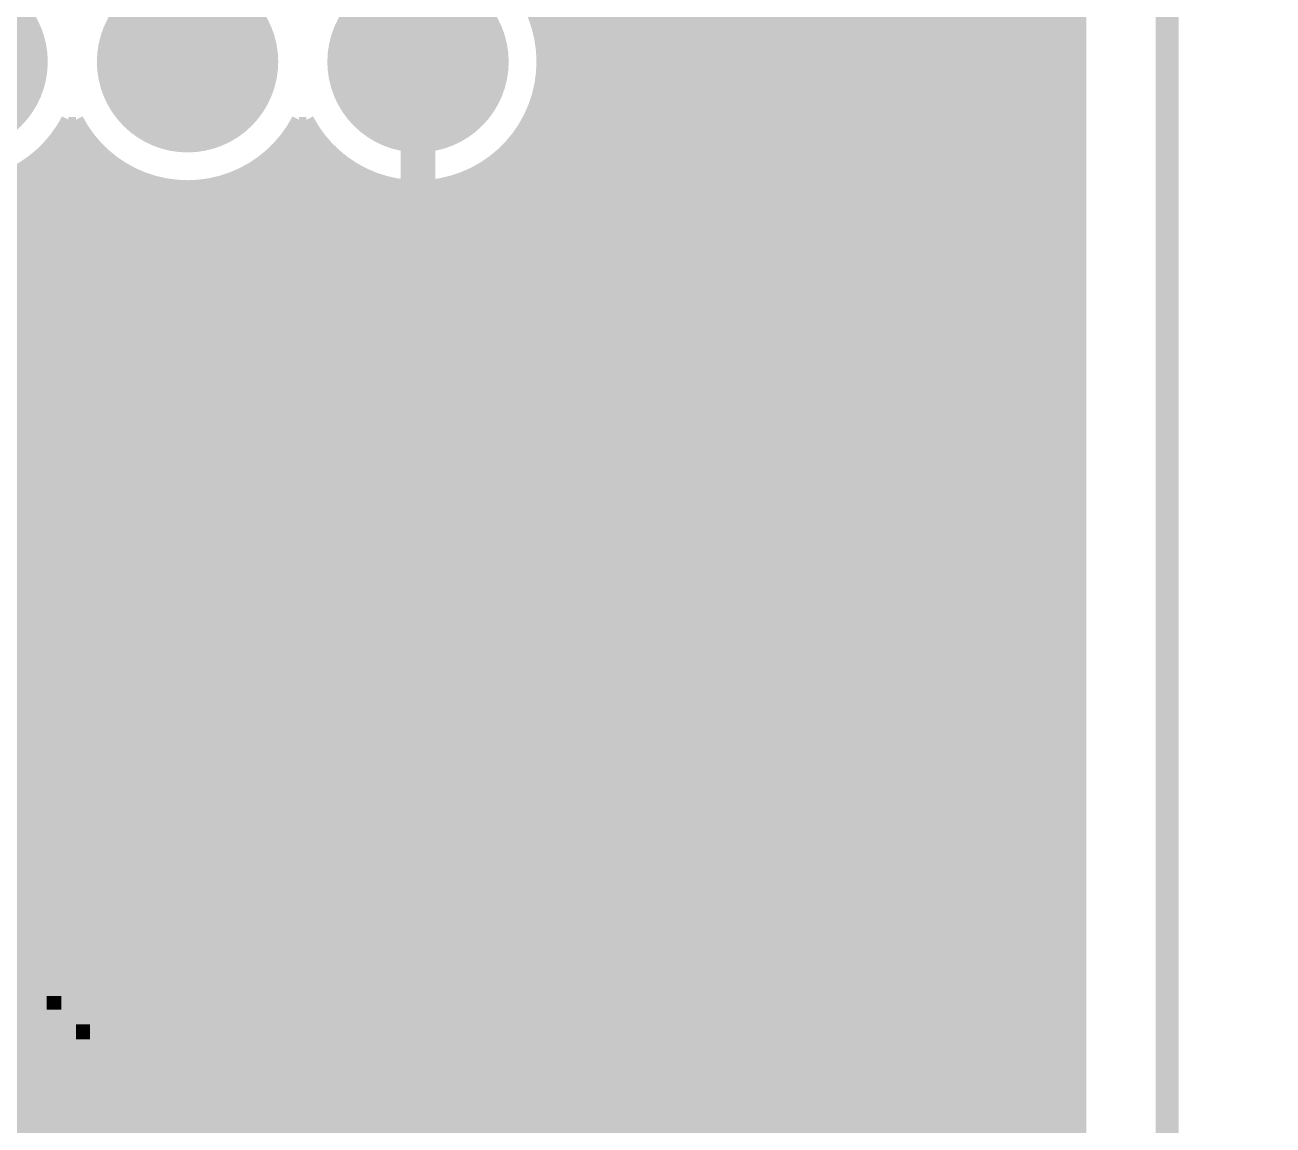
# Model space of a CAD drawing. Extents: x -11 to 221, y -93 to 178.
# Drawn here: x 53.45 to 67.21, y 116.55 to 128.68 of the extents above; entities that cross this region are included whole.
import ezdxf

# ---------------------------------------------------------------- set-up
doc = ezdxf.new("R2010")
doc.units = 0
doc.header["$MEASUREMENT"] = 0
doc.layers.get('0').update_dxf_attribs({"linetype": 'CONTINUOUS'})
for name, color, linetype in [('26-349-0_BOT', 7, 'CONTINUOUS'), ('26-349-0_DRD', 7, 'CONTINUOUS'), ('26-349-0_DRL', 2, 'CONTINUOUS'), ('26-349-0_FAB', 1, 'CONTINUOUS'), ('26-349-0_IN1', 3, 'CONTINUOUS'), ('26-349-0_IN2', 5, 'CONTINUOUS'), ('26-349-0_SMB', 10, 'CONTINUOUS'), ('26-349-0_SMT', 14, 'CONTINUOUS'), ('26-349-0_SPT', 9, 'CONTINUOUS'), ('26-349-0_SST', 12, 'CONTINUOUS'), ('26-349-0_TOP', 11, 'CONTINUOUS'), ('THRUHOLE_TAP', 15, 'CONTINUOUS')]:
    doc.layers.add(name, color=color, linetype=linetype)

# ---------------------------------------------------------------- blocks, each defined once
blk = doc.blocks.new('ROUND_2')
at = {"const_width": 0.99949}
blk.add_lwpolyline([(-0.499744, 0, 1), (0.499744, 0, 1)], format="xyb", close=True, dxfattribs=at)
blk = doc.blocks.new('ROUND_78')
at = {"const_width": 0.29972}
blk.add_lwpolyline([(-0.14986, 0, 1), (0.14986, 0, 1)], format="xyb", close=True, dxfattribs=at)
blk = doc.blocks.new('ROUND_95')
at = {"const_width": 0.40005}
blk.add_lwpolyline([(-0.200024, 0, 1), (0.200024, 0, 1)], format="xyb", close=True, dxfattribs=at)
blk = doc.blocks.new('ROUND_102')
at = {"const_width": 0.10033}
blk.add_lwpolyline([(-0.050164, 0, 1), (0.050164, 0, 1)], format="xyb", close=True, dxfattribs=at)
blk = doc.blocks.new('RECTANGLE_3')
blk.add_solid([(0.4826, 0.4064), (0.4826, -0.4064), (-0.4826, 0.4064), (-0.4826, -0.4064)])
blk = doc.blocks.new('RECTANGLE_5')
blk.add_solid([(0.63627, 0.51308), (0.63627, -0.51308), (-0.63627, 0.51308), (-0.63627, -0.51308)])
blk = doc.blocks.new('ROUND_88')
at = {"const_width": 0.10033}
blk.add_lwpolyline([(-0.050164, 0, 1), (0.050164, 0, 1)], format="xyb", close=True, dxfattribs=at)

msp = doc.modelspace()

# ---------------------------------------------------------------- linework, layer by layer
at = {"layer": '26-349-0_BOT', "const_width": 0.381}
for points in [[(60.325, 94.488), (60.325, 100.076), (60.071, 100.33), (60.071, 129.032), (59.69, 129.413), (59.69, 130.683)], [(61.4172, 102.8192), (61.4172, 130.0988)], [(61.6458, 99.6188), (60.706, 100.5586), (60.706, 103.124), (60.833, 103.251), (60.833, 129.286), (60.579, 129.54)]]:
    msp.add_lwpolyline(points, dxfattribs=at)
at = {"layer": '26-349-0_DRD', "const_width": 0.254}
for points in [[(59.309, 130.81), (59.309, 128.27)], [(61.849, 130.81), (59.309, 128.27)], [(61.849, 128.27), (59.309, 130.81)], [(61.849, 128.27), (61.849, 130.81)], [(55.245, 128.905), (55.245, 127.635)], [(57.785, 128.905), (57.785, 127.635)], [(53.34, 128.27), (52.07, 128.27)], [(55.88, 128.27), (54.61, 128.27)], [(58.42, 128.27), (57.15, 128.27)], [(59.309, 128.27), (61.849, 128.27)], [(54.7878, 123.7488), (54.7878, 121.2088)], [(57.3278, 123.7488), (54.7878, 123.7488)], [(57.3278, 123.7488), (54.7878, 121.2088)], [(57.3278, 121.2088), (54.7878, 123.7488)], [(57.3278, 121.2088), (57.3278, 123.7488)], [(54.7878, 121.2088), (57.3278, 121.2088)]]:
    msp.add_lwpolyline(points, dxfattribs=at)
at = {"layer": '26-349-0_DRL', "const_width": 2.49936}
for points in [[(68.072, 129.286), (68.072, 142.748), (66.04, 144.78), (49.657, 144.78), (48.006, 146.431), (32.893, 146.431), (11.684, 167.64), (8.128, 167.64)], [(68.199, 116.586), (83.185, 116.586), (86.614, 120.015), (86.614, 143.256)]]:
    msp.add_lwpolyline(points, dxfattribs=at)
at = {"layer": '26-349-0_FAB', "const_width": 0.254}
msp.add_lwpolyline([(-7.62, 142.24), (-7.62, 102.87), (17.78, 102.87), (17.78, 93.345), (55.88, 93.345), (55.88, 55.245), (48.895, 55.245), (48.895, -6.985), (109.22, -6.985), (109.22, 45.72), (66.04, 45.72), (66.04, 142.875), (33.655, 142.875), (27.94, 148.59), (27.94, 152.4), (11.43, 152.4), (11.43, 142.24), (-7.62, 142.24)], dxfattribs=at)
at = {"layer": '26-349-0_IN1', "const_width": 0.254}
for points in [[(62.2046, 139.446), (62.2046, 100.09124)], [(62.4332, 139.446), (62.4332, 98.9965)], [(62.6618, 139.446), (62.6618, 98.679)], [(62.8904, 139.446), (62.8904, 104.80802)], [(63.119, 139.446), (63.119, 105.05186)], [(63.3476, 139.446), (63.3476, 105.15346)], [(63.5762, 139.446), (63.5762, 105.17378)], [(63.8048, 139.446), (63.8048, 105.12044)], [(64.0334, 139.446), (64.0334, 104.97058)], [(64.262, 139.446), (64.262, 89.82456)], [(64.4906, 139.446), (64.4906, 90.09888)], [(64.7192, 139.446), (64.7192, 90.21064)], [(64.9478, 139.446), (64.9478, 90.24112)], [(65.024, 139.446), (65.024, 90.2335)], [(59.2328, 130.1115), (59.2328, 112.903)], [(59.4614, 129.98704), (59.4614, 25.88768)], [(59.69, 129.95148), (59.69, 94.85122)], [(61.976, 129.62636), (61.976, 103.29164)], [(61.2902, 129.36728), (61.2902, 103.53802)], [(61.5188, 129.3749), (61.5188, 103.5431)], [(61.7474, 129.44602), (61.7474, 103.47198)], [(59.9186, 129.22504), (59.9186, 95.09506)], [(60.1472, 128.94818), (60.1472, 95.19666)], [(61.0616, 128.98882), (61.0616, 103.45928)], [(60.3758, 128.83642), (60.3758, 95.21698)], [(60.6044, 128.80848), (60.6044, 95.16364)], [(60.833, 128.8542), (60.833, 103.25862)], [(65.024, 128.6764), (59.1566, 128.6764)], [(65.024, 128.4478), (59.20486, 128.4478)], [(65.024, 128.2192), (59.21502, 128.2192)], [(65.024, 127.9906), (59.18962, 127.9906)], [(65.024, 127.762), (59.12358, 127.762)], [(54.01564, 127.5334), (53.93182, 127.5334)], [(53.975, 127.6096), (53.975, 115.01882)], [(56.55564, 127.5334), (56.47182, 127.5334)], [(56.4896, 127.56134), (56.4896, 123.06808)], [(65.024, 127.5334), (59.01182, 127.5334)], [(59.0042, 127.51816), (59.0042, 113.2205)], [(53.7464, 127.28702), (53.7464, 115.0239)], [(54.18836, 127.3048), (53.76164, 127.3048)], [(54.2036, 127.28702), (54.2036, 114.94008)], [(56.261, 127.26162), (56.261, 123.17984)], [(56.72836, 127.3048), (56.30164, 127.3048)], [(56.7182, 127.31496), (56.7182, 122.79376)], [(65.024, 127.3048), (58.84164, 127.3048)], [(58.7756, 127.23622), (58.7756, 113.34242)], [(54.45506, 127.0762), (53.49494, 127.0762)], [(53.5178, 127.09144), (53.5178, 114.95278)], [(54.4322, 127.09144), (54.4322, 114.73942)], [(56.0324, 127.07366), (56.0324, 123.21032)], [(56.99506, 127.0762), (56.03494, 127.0762)], [(56.9468, 127.10922), (56.9468, 108.91266)], [(57.1754, 126.9746), (57.1754, 108.81106)], [(58.547, 127.05842), (58.547, 113.38052)], [(65.024, 127.0762), (58.57494, 127.0762)], [(55.08244, 126.8476), (52.86756, 126.8476)], [(54.6608, 126.9619), (54.6608, 106.426)], [(54.8894, 126.88316), (54.8894, 106.426)], [(55.118, 126.84252), (55.118, 106.426)], [(55.3466, 126.84252), (55.3466, 122.64898)], [(57.62244, 126.8476), (55.40756, 126.8476)], [(55.5752, 126.87554), (55.5752, 123.02744)], [(55.8038, 126.95174), (55.8038, 123.1646)], [(57.404, 126.88824), (57.404, 108.56722)], [(57.6326, 126.84506), (57.6326, 102.38486)], [(57.8612, 126.83998), (57.8612, 112.903)], [(65.024, 126.8476), (57.94756, 126.8476)], [(58.0898, 126.87046), (58.0898, 113.2205)], [(58.3184, 126.94158), (58.3184, 113.34242)], [(65.024, 126.619), (49.51222, 126.619)], [(65.024, 126.3904), (49.75606, 126.3904)], [(65.024, 126.1618), (49.85766, 126.1618)], [(65.024, 125.9332), (49.87798, 125.9332)], [(65.024, 125.7046), (49.82464, 125.7046)], [(65.024, 125.476), (49.67478, 125.476)], [(65.024, 125.2474), (41.04386, 125.2474)], [(65.024, 125.0188), (36.98494, 125.0188)], [(65.024, 124.7902), (49.71542, 124.7902)], [(65.024, 124.5616), (49.91608, 124.5616)], [(65.024, 124.333), (49.99482, 124.333)], [(65.024, 124.1044), (49.9999, 124.1044)], [(65.024, 123.8758), (49.92878, 123.8758)], [(65.024, 123.6472), (49.74844, 123.6472)], [(65.024, 123.4186), (37.5666, 123.4186)], [(55.88508, 123.19), (37.4777, 123.19)], [(65.024, 123.19), (56.22798, 123.19)], [(55.50662, 122.9614), (50.66538, 122.9614)], [(65.024, 122.9614), (56.60644, 122.9614)], [(55.372, 122.7328), (50.83048, 122.7328)], [(65.024, 122.7328), (56.7436, 122.7328)], [(55.32628, 122.5042), (50.89144, 122.5042)], [(65.024, 122.5042), (56.78932, 122.5042)], [(55.3466, 122.30608), (55.3466, 106.426)], [(55.35422, 122.2756), (50.88128, 122.2756)], [(56.7182, 122.16384), (56.7182, 108.93298)], [(65.024, 122.2756), (56.75884, 122.2756)], [(55.46598, 122.047), (50.78984, 122.047)], [(65.024, 122.047), (56.64708, 122.047)], [(55.5752, 121.92762), (55.5752, 93.36278)], [(56.4896, 121.88698), (56.4896, 108.87964)], [(55.74284, 121.8184), (50.56886, 121.8184)], [(55.8038, 121.793), (55.8038, 103.29418)], [(56.0324, 121.74728), (56.0324, 103.67264)], [(56.261, 121.77522), (56.261, 108.72978)], [(65.024, 121.8184), (56.37276, 121.8184)], [(65.024, 121.5898), (37.59454, 121.5898)], [(65.024, 121.3612), (37.62502, 121.3612)], [(65.024, 121.1326), (37.6174, 121.1326)], [(65.024, 120.904), (41.80078, 120.904)], [(65.024, 120.6754), (41.95064, 120.6754)], [(65.024, 120.4468), (42.00398, 120.4468)], [(65.024, 120.2182), (41.98366, 120.2182)], [(65.024, 119.9896), (41.88206, 119.9896)], [(65.024, 119.761), (41.63822, 119.761)], [(65.024, 119.5324), (28.829, 119.5324)], [(65.024, 119.3038), (28.829, 119.3038)], [(65.024, 119.0752), (28.829, 119.0752)], [(65.024, 118.8466), (28.829, 118.8466)], [(65.024, 118.618), (28.829, 118.618)], [(65.024, 118.3894), (28.829, 118.3894)], [(65.024, 118.1608), (28.829, 118.1608)], [(65.024, 117.9322), (51.60518, 117.9322)], [(65.024, 117.7036), (51.98364, 117.7036)], [(65.024, 117.475), (52.1208, 117.475)], [(65.024, 117.2464), (52.16652, 117.2464)], [(65.024, 117.0178), (52.13604, 117.0178)], [(65.024, 116.7892), (52.02428, 116.7892)], [(65.024, 116.5606), (51.74996, 116.5606)]]:
    msp.add_lwpolyline(points, dxfattribs=at)
for points in [[(59.21756, 128.27, 0.4142136), (57.785, 129.70256)], [(57.785, 126.83744, 0.4142136), (59.21756, 128.27)], [(52.705, 126.83744, 0.2797959), (53.975, 127.6096)], [(53.975, 127.6096, 0.2797956), (55.245, 126.83744)], [(55.245, 126.83744, 0.2797959), (56.515, 127.6096)], [(56.515, 127.6096, 0.2797956), (57.785, 126.83744)], [(56.0578, 123.21032, 0.4142136), (55.32628, 122.4788)], [(56.78932, 122.4788, 0.4142136), (56.0578, 123.21032)], [(55.32628, 122.4788, 0.4142136), (56.0578, 121.74728)], [(56.0578, 121.74728, 0.4142136), (56.78932, 122.4788)]]:
    msp.add_lwpolyline(points, format="xyb", dxfattribs=at)
at = {"layer": '26-349-0_IN2', "const_width": 0.254}
for points in [[(63.2968, 143.002), (63.2968, 94.47784)], [(63.0682, 133.30428), (63.0682, 94.36608)], [(62.8396, 132.92582), (62.8396, 94.09176)], [(62.1538, 132.77342), (62.1538, 100.14458)], [(62.611, 132.7912), (62.611, 81.90484)], [(62.3824, 132.74548), (62.3824, 81.99628)], [(63.5254, 131.04114), (63.5254, 94.50832)], [(63.754, 130.82016), (63.754, 94.4626)], [(63.9826, 130.72872), (63.9826, 94.32544)], [(64.2112, 130.71602), (64.2112, 93.94698)], [(64.4398, 130.77952), (64.4398, 75.91298)], [(64.516, 130.82016), (64.516, 75.90282)], [(59.182, 130.15722), (59.182, 128.58242)], [(59.4106, 130.00736), (59.4106, 66.44386)], [(59.6392, 129.95402), (59.6392, 94.742)], [(61.9252, 129.57302), (61.9252, 103.34498)], [(59.8678, 129.36728), (59.8678, 95.0595)], [(61.468, 129.36982), (61.468, 103.54818)], [(61.6966, 129.42316), (61.6966, 103.49484)], [(61.2394, 129.22504), (61.2394, 103.52786)], [(60.0964, 128.98882), (60.0964, 95.18142)], [(61.0108, 128.94818), (61.0108, 103.42626)], [(60.325, 128.8542), (60.325, 95.21952)], [(60.5536, 128.80848), (60.5536, 95.18142)], [(60.7822, 128.83642), (60.7822, 103.18242)], [(64.516, 128.6764), (59.1566, 128.6764)], [(64.516, 128.4478), (59.20486, 128.4478)], [(64.516, 128.2192), (59.21502, 128.2192)], [(59.182, 127.95504), (59.182, 95.377)], [(64.516, 127.9906), (59.18962, 127.9906)], [(64.516, 127.762), (59.12358, 127.762)], [(54.01564, 127.5334), (53.93182, 127.5334)], [(56.55564, 127.5334), (56.47182, 127.5334)], [(64.516, 127.5334), (59.01182, 127.5334)], [(53.9242, 127.51816), (53.9242, 115.02644)], [(56.4388, 127.48006), (56.4388, 102.42042)], [(58.9534, 127.44196), (58.9534, 105.91038)], [(54.18836, 127.3048), (53.76164, 127.3048)], [(54.1528, 127.3429), (54.1528, 114.96548)], [(56.72836, 127.3048), (56.30164, 127.3048)], [(56.6674, 127.37592), (56.6674, 102.62108)], [(64.516, 127.3048), (58.84164, 127.3048)], [(53.6956, 127.23622), (53.6956, 115.01628)], [(54.3814, 127.127), (54.3814, 114.80038)], [(56.2102, 127.21336), (56.2102, 99.695)], [(56.896, 127.14732), (56.896, 102.69982)], [(58.7248, 127.1905), (58.7248, 106.07548)], [(53.467, 127.05842), (53.467, 114.92484)], [(54.45506, 127.0762), (53.49494, 127.0762)], [(54.61, 126.9873), (54.61, 99.695)], [(55.9816, 127.04064), (55.9816, 99.695)], [(56.99506, 127.0762), (56.03494, 127.0762)], [(57.1246, 127), (57.1246, 102.7049)], [(58.4962, 127.02794), (58.4962, 106.13644)], [(64.516, 127.0762), (58.57494, 127.0762)], [(55.08244, 126.8476), (52.86756, 126.8476)], [(54.8386, 126.89586), (54.8386, 99.695)], [(55.0672, 126.85014), (55.0672, 99.695)], [(55.2958, 126.83998), (55.2958, 99.695)], [(57.62244, 126.8476), (55.40756, 126.8476)], [(55.5244, 126.86538), (55.5244, 99.695)], [(55.753, 126.93142), (55.753, 99.695)], [(57.3532, 126.90348), (57.3532, 102.63378)], [(57.5818, 126.85268), (57.5818, 102.45344)], [(57.8104, 126.83744), (57.8104, 105.81386)], [(64.516, 126.8476), (57.94756, 126.8476)], [(58.039, 126.8603), (58.039, 106.03484)], [(58.2676, 126.92126), (58.2676, 106.12628)], [(64.516, 126.619), (37.6047, 126.619)], [(64.516, 126.3904), (41.14038, 126.3904)], [(64.516, 126.1618), (41.30548, 126.1618)], [(64.516, 125.9332), (41.36644, 125.9332)], [(64.516, 125.7046), (41.35628, 125.7046)], [(64.516, 125.476), (41.26484, 125.476)], [(64.516, 125.2474), (41.04386, 125.2474)], [(64.516, 125.0188), (36.98494, 125.0188)], [(64.516, 124.7902), (37.25164, 124.7902)], [(64.516, 124.5616), (37.42182, 124.5616)], [(64.516, 124.333), (37.53358, 124.333)], [(64.516, 124.1044), (37.59962, 124.1044)], [(64.516, 123.8758), (37.62502, 123.8758)], [(64.516, 123.6472), (37.61486, 123.6472)], [(64.516, 123.4186), (37.5666, 123.4186)], [(64.516, 123.19), (37.4777, 123.19)], [(64.516, 122.9614), (37.33546, 122.9614)], [(64.516, 122.7328), (37.11956, 122.7328)], [(64.516, 122.5042), (36.9443, 122.5042)], [(64.516, 122.2756), (37.22878, 122.2756)], [(64.516, 122.047), (37.40658, 122.047)], [(64.516, 121.8184), (37.52342, 121.8184)], [(64.516, 121.5898), (37.59454, 121.5898)], [(64.516, 121.3612), (37.62502, 121.3612)], [(64.516, 121.1326), (37.6174, 121.1326)], [(64.516, 120.904), (37.57422, 120.904)], [(64.516, 120.6754), (37.4904, 120.6754)], [(64.516, 120.4468), (37.35578, 120.4468)], [(64.516, 120.2182), (37.15004, 120.2182)], [(64.516, 119.9896), (36.8046, 119.9896)], [(64.516, 119.761), (32.385, 119.761)], [(64.516, 119.5324), (32.385, 119.5324)], [(64.516, 119.3038), (32.385, 119.3038)], [(64.516, 119.0752), (32.385, 119.0752)], [(64.516, 118.8466), (32.385, 118.8466)], [(64.516, 118.618), (32.385, 118.618)], [(64.516, 118.3894), (32.385, 118.3894)], [(64.516, 118.1608), (32.385, 118.1608)], [(64.516, 117.9322), (51.60518, 117.9322)], [(64.516, 117.7036), (51.98364, 117.7036)], [(64.516, 117.475), (52.1208, 117.475)], [(64.516, 117.2464), (52.16652, 117.2464)], [(64.516, 117.0178), (52.13604, 117.0178)], [(64.516, 116.7892), (52.02428, 116.7892)], [(64.516, 116.5606), (51.74996, 116.5606)]]:
    msp.add_lwpolyline(points, dxfattribs=at)
for points in [[(59.21756, 128.27, 0.4142136), (57.785, 129.70256)], [(57.785, 126.83744, 0.4142136), (59.21756, 128.27)], [(52.705, 126.83744, 0.2797959), (53.975, 127.6096)], [(53.975, 127.6096, 0.2797956), (55.245, 126.83744)], [(55.245, 126.83744, 0.2797959), (56.515, 127.6096)], [(56.515, 127.6096, 0.2797956), (57.785, 126.83744)]]:
    msp.add_lwpolyline(points, format="xyb", dxfattribs=at)
at = {"layer": '26-349-0_SST', "const_width": 0.1524}
for points in [[(51.48072, 126.27102), (51.48072, 125.8697), (50.47996, 125.8697), (50.47996, 130.6703), (60.01004, 130.6703), (60.01004, 125.8697), (59.00928, 125.8697), (59.00928, 126.27102), (51.48072, 126.27102)], [(60.74918, 128.59258), (60.74918, 128.23698), (60.91682, 128.1176), (61.087, 128.1176), (61.25718, 128.23698), (61.25718, 128.59258), (60.24118, 128.59258)], [(60.40882, 127.75438), (60.24118, 127.635), (60.24118, 127.39878), (60.40882, 127.2794), (60.579, 127.2794), (60.91682, 127.51562), (61.25718, 127.2794), (61.25718, 127.75438)], [(51.8795, 124.6505), (51.8795, 121.7295), (53.5178, 121.7295), (53.5178, 124.6505), (51.8795, 124.6505)], [(53.7845, 124.6505), (53.7845, 121.7295), (55.4228, 121.7295), (55.4228, 124.6505), (53.7845, 124.6505)], [(58.6105, 121.7295), (58.6105, 124.6505), (56.9722, 124.6505), (56.9722, 121.7295), (58.6105, 121.7295)], [(59.49442, 124.28728), (59.49442, 123.93168), (59.66206, 123.8123), (59.83224, 123.8123), (60.00242, 123.93168), (60.00242, 124.28728), (58.98642, 124.28728)], [(55.94858, 123.78436), (55.7784, 123.84532), (55.7784, 124.20092), (55.94858, 124.25934), (56.62676, 124.25934), (56.7944, 124.20092), (56.7944, 123.84532), (56.62676, 123.78436)], [(59.49442, 123.9901), (58.98642, 123.8123)], [(56.11876, 122.94616), (56.11876, 123.42114), (56.7944, 123.18492), (56.7944, 123.06554), (55.7784, 123.06554)], [(59.15406, 123.44908), (58.98642, 123.39066), (58.98642, 123.03506), (59.15406, 122.9741), (59.49442, 122.9741), (59.66206, 123.09348), (59.66206, 123.44908), (60.00242, 123.44908), (60.00242, 122.9741)], [(55.7784, 122.40514), (55.94858, 122.52452), (56.11876, 122.58294), (56.45658, 122.58294), (56.62676, 122.52452), (56.7944, 122.40514), (56.7944, 122.28576), (56.62676, 122.16892), (56.45658, 122.10796), (56.11876, 122.10796), (55.94858, 122.16892), (55.7784, 122.28576), (55.7784, 122.40514)], [(59.15406, 122.61088), (58.98642, 122.55246), (58.98642, 122.19686), (59.15406, 122.1359), (59.49442, 122.1359), (59.66206, 122.25528), (59.66206, 122.61088), (60.00242, 122.61088), (60.00242, 122.1359)], [(59.44616, 121.50598), (59.44616, 121.15038), (59.61634, 121.031), (59.78652, 121.031), (59.95416, 121.15038), (59.95416, 121.50598), (58.93816, 121.50598)], [(58.674, 117.602), (58.674, 121.158), (56.896, 121.158), (56.896, 117.602), (58.674, 117.602)], [(59.44616, 121.2088), (58.93816, 121.031)], [(54.5846, 120.32234), (53.73878, 120.32234), (53.5686, 120.38076), (53.5686, 120.73636), (53.73878, 120.79732), (54.5846, 120.79732)], [(59.10834, 120.66778), (58.93816, 120.5484), (58.93816, 120.31218), (59.10834, 120.1928), (59.27852, 120.1928), (59.61634, 120.43156), (59.95416, 120.1928), (59.95416, 120.66778)], [(53.5686, 119.48414), (53.5686, 119.95912), (54.24678, 119.48414), (54.41442, 119.48414), (54.5846, 119.54256), (54.5846, 119.89816), (54.41442, 119.95912)], [(59.44616, 119.41556), (59.44616, 119.77116), (59.61634, 119.82958), (59.78652, 119.82958), (59.95416, 119.77116), (59.95416, 119.41556), (59.78652, 119.3546), (59.61634, 119.3546), (58.93816, 119.59336)], [(53.5686, 118.94312), (53.73878, 119.05996), (53.90642, 119.12092), (54.24678, 119.12092), (54.41442, 119.05996), (54.5846, 118.94312), (54.5846, 118.82374), (54.41442, 118.70436), (54.24678, 118.64594), (53.90642, 118.64594), (53.73878, 118.70436), (53.5686, 118.82374), (53.5686, 118.94312)], [(55.5244, 118.92534), (55.5244, 118.56974), (55.69458, 118.45036), (55.86476, 118.45036), (56.0324, 118.56974), (56.0324, 118.92534), (55.0164, 118.92534)], [(55.5244, 118.62816), (55.0164, 118.45036)], [(55.18658, 118.08714), (55.0164, 118.02872), (55.0164, 117.67312), (55.18658, 117.61216), (55.5244, 117.61216), (55.69458, 117.73154), (55.69458, 118.08714), (56.0324, 118.08714), (56.0324, 117.61216)], [(53.5432, 117.81536), (53.5432, 117.33784)], [(53.68036, 117.8941), (53.68036, 117.2591)], [(53.85308, 117.89664), (53.69052, 117.89664)], [(53.81752, 117.90426), (53.81752, 117.24894)], [(53.95468, 117.85092), (53.95468, 117.30228)], [(54.04612, 117.75948), (53.49748, 117.75948)], [(53.6575, 111.9251), (41.5798, 111.9251), (41.5798, 117.6274), (52.4891, 117.6274), (53.6575, 116.459), (53.6575, 111.9251)], [(54.09946, 117.62232), (53.44414, 117.62232)], [(54.09184, 117.65788), (54.09184, 117.49532)], [(54.0893, 117.48516), (53.4543, 117.48516)], [(54.01056, 117.348), (53.53304, 117.348)], [(55.18658, 117.24894), (55.0164, 117.12956), (55.0164, 116.89334), (55.18658, 116.77396), (55.35676, 116.77396), (55.69458, 117.01272), (56.0324, 116.77396), (56.0324, 117.24894)], [(57.56656, 117.20322), (57.56656, 116.84762), (57.90692, 116.73078), (58.24474, 116.73078), (58.58256, 116.84762), (58.58256, 117.20322)], [(57.56656, 117.1448), (58.58256, 117.1448)]]:
    msp.add_lwpolyline(points, dxfattribs=at)
for points in [[(53.7718, 117.9068, 0.4142136), (53.4416, 117.5766)], [(54.102, 117.5766, 0.4142136), (53.7718, 117.9068)], [(53.4416, 117.5766, 0.4142136), (53.7718, 117.2464)], [(53.7718, 117.2464, 0.4142136), (54.102, 117.5766)]]:
    msp.add_lwpolyline(points, format="xyb", dxfattribs=at)
at = {"layer": '26-349-0_TOP', "const_width": 0.381}
for points in [[(46.355, 119.38), (46.355, 120.904), (46.609, 121.158), (48.768, 121.158), (49.276, 121.666), (49.276, 122.936), (51.308, 124.968), (51.308, 129.54), (51.816, 130.048), (54.864, 130.048), (55.245, 129.667), (55.245, 128.27)], [(57.785, 128.27), (57.785, 123.9012)], [(57.785, 123.9012), (54.61, 123.9012)], [(54.61, 122.4788), (52.705, 122.4788)], [(54.61, 122.4788), (56.0578, 122.4788)], [(57.785, 122.4788), (57.785, 120.396)], [(50.165, 110.1852), (50.165, 113.538), (51.943, 113.538), (54.356, 111.125), (56.007, 111.125), (56.642, 111.76), (56.642, 119.253), (57.785, 120.396)], [(55.245, 115.6462), (55.245, 118.999), (54.864, 119.38), (52.705, 119.38)], [(57.785, 118.364), (57.785, 114.66576)]]:
    msp.add_lwpolyline(points, dxfattribs=at)

# ---------------------------------------------------------------- block references
at = {"layer": '26-349-0_BOT'}
for name, p in [('ROUND_2', (52.705, 128.27)), ('ROUND_2', (55.245, 128.27)), ('ROUND_2', (57.785, 128.27)), ('ROUND_78', (56.0578, 122.4788))]:
    msp.add_blockref(name, p, dxfattribs=at)
at = {"layer": '26-349-0_DRL'}
for name, p in [('ROUND_95', (55.245, 128.27)), ('ROUND_95', (57.785, 128.27)), ('ROUND_102', (56.0578, 122.4788))]:
    msp.add_blockref(name, p, dxfattribs=at)
at = {"layer": '26-349-0_IN1'}
for name, p in [('ROUND_2', (52.705, 128.27)), ('ROUND_2', (55.245, 128.27)), ('ROUND_2', (57.785, 128.27)), ('ROUND_78', (56.0578, 122.4788))]:
    msp.add_blockref(name, p, dxfattribs=at)
at = {"layer": '26-349-0_IN2'}
for name, p in [('ROUND_2', (52.705, 128.27)), ('ROUND_2', (55.245, 128.27)), ('ROUND_2', (57.785, 128.27)), ('ROUND_78', (56.0578, 122.4788))]:
    msp.add_blockref(name, p, dxfattribs=at)
at = {"layer": '26-349-0_SMB'}
for p in [(52.705, 128.27), (55.245, 128.27), (57.785, 128.27)]:
    msp.add_blockref('ROUND_2', p, dxfattribs=at)
at = {"layer": '26-349-0_SMT'}
for name, p in [('ROUND_2', (52.705, 128.27)), ('ROUND_2', (55.245, 128.27)), ('ROUND_2', (57.785, 128.27)), ('RECTANGLE_3', (54.61, 123.9012)), ('RECTANGLE_3', (57.785, 123.9012)), ('RECTANGLE_3', (54.61, 122.4788)), ('RECTANGLE_3', (57.785, 122.4788)), ('RECTANGLE_5', (57.785, 120.396)), ('RECTANGLE_5', (57.785, 118.364))]:
    msp.add_blockref(name, p, dxfattribs=at)
at = {"layer": '26-349-0_SPT'}
for name, p in [('RECTANGLE_3', (54.61, 123.9012)), ('RECTANGLE_3', (57.785, 123.9012)), ('RECTANGLE_3', (54.61, 122.4788)), ('RECTANGLE_3', (57.785, 122.4788)), ('RECTANGLE_5', (57.785, 120.396)), ('RECTANGLE_5', (57.785, 118.364))]:
    msp.add_blockref(name, p, dxfattribs=at)
at = {"layer": '26-349-0_TOP'}
for name, p in [('ROUND_2', (52.705, 128.27)), ('ROUND_2', (55.245, 128.27)), ('ROUND_2', (57.785, 128.27)), ('RECTANGLE_3', (54.61, 123.9012)), ('RECTANGLE_3', (57.785, 123.9012)), ('RECTANGLE_3', (54.61, 122.4788)), ('RECTANGLE_3', (57.785, 122.4788)), ('ROUND_78', (56.0578, 122.4788)), ('RECTANGLE_5', (57.785, 120.396)), ('RECTANGLE_5', (57.785, 118.364))]:
    msp.add_blockref(name, p, dxfattribs=at)
at = {"layer": 'THRUHOLE_TAP'}
for name, p in [('ROUND_95', (55.245, 128.27)), ('ROUND_95', (57.785, 128.27)), ('ROUND_88', (56.0578, 122.4788))]:
    msp.add_blockref(name, p, dxfattribs=at)

doc.saveas('drawing.dxf')
